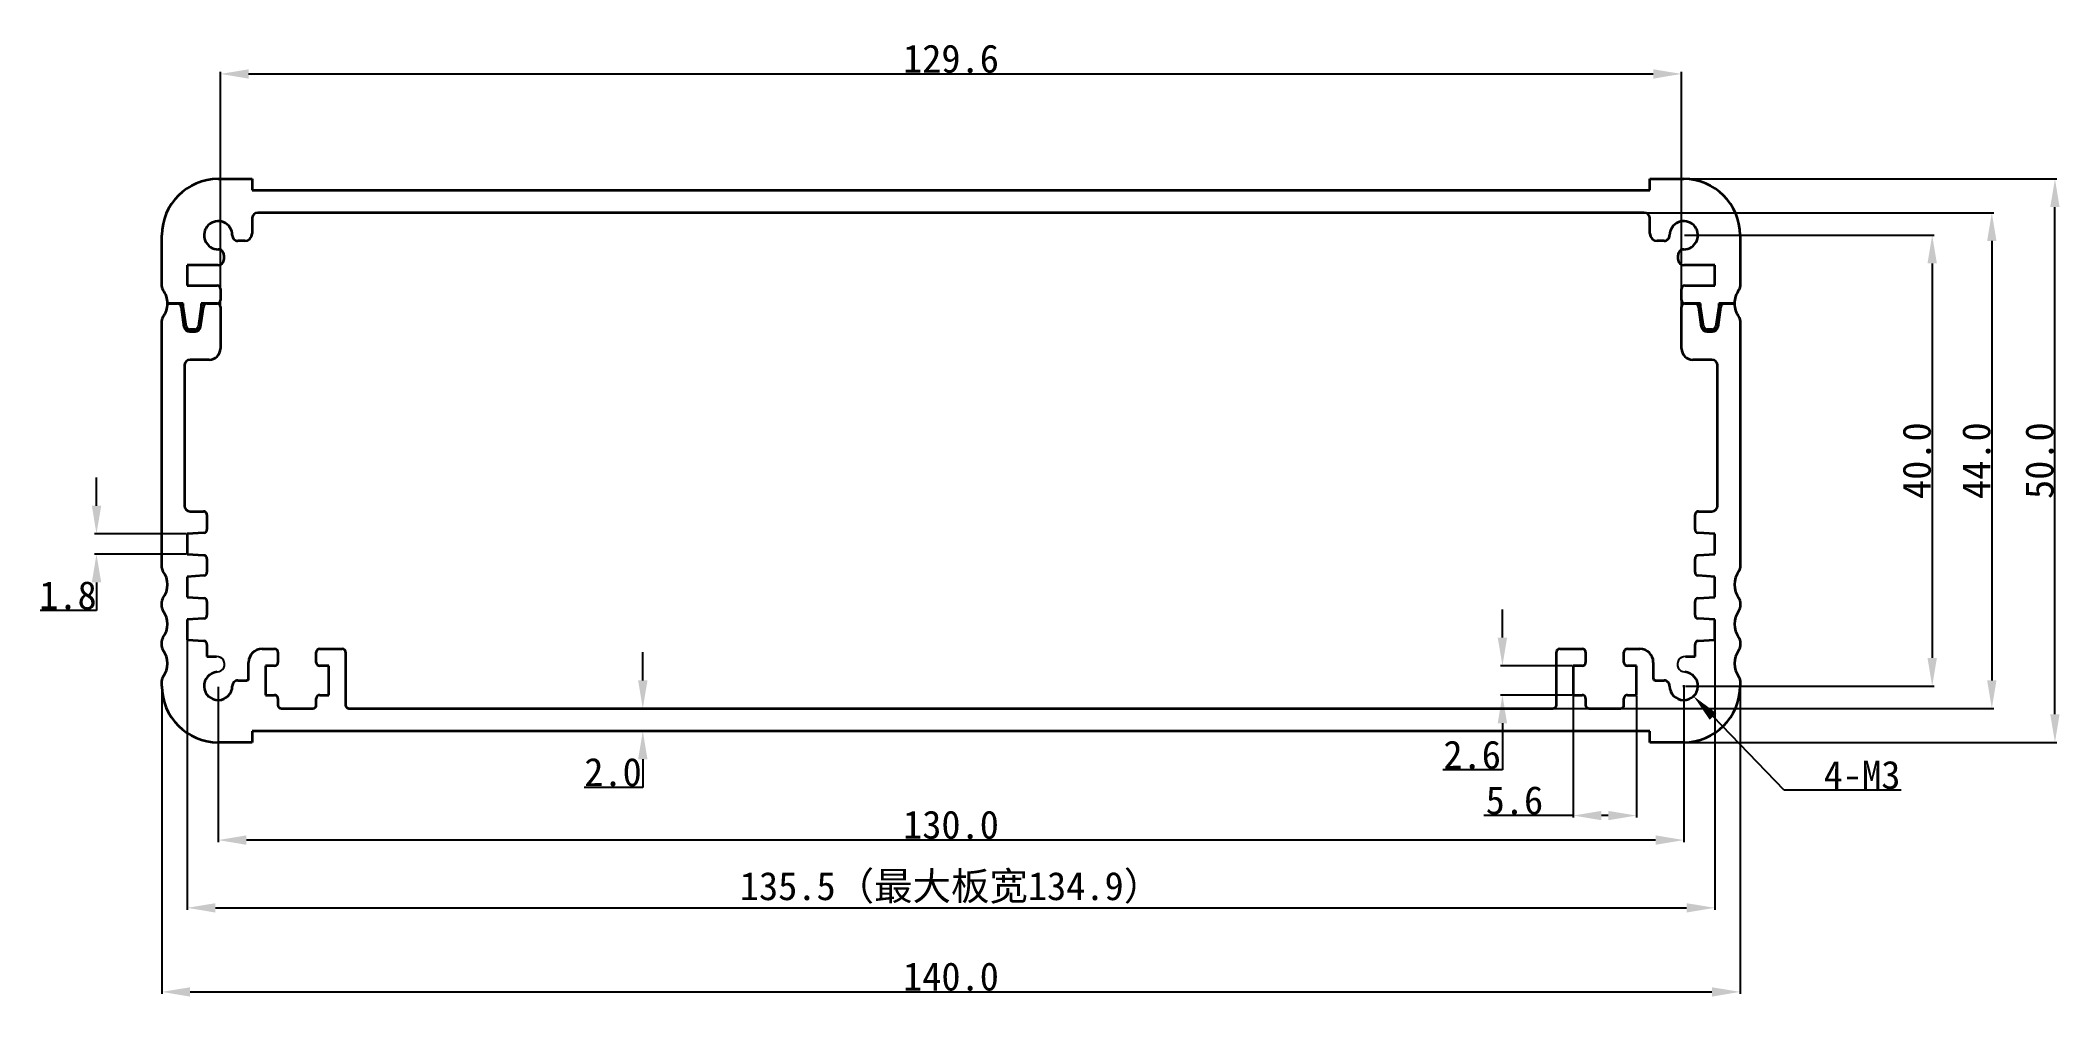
# Model space of a CAD drawing. Header units: inches. Extents: x -11 to 168, y -23 to 62.
import ezdxf

# ---------------------------------------------------------------- set-up
doc = ezdxf.new("R2010")
doc.units = ezdxf.units.IN
doc.header["$MEASUREMENT"] = 0
doc.layers.add('1', color=30, linetype='Continuous')
doc.layers.add('Visible (ISO)', color=7, linetype='Continuous', lineweight=35)
doc.styles.get("Standard").update_dxf_attribs({"font": 'simhei.ttf'})
doc.dimstyles.get("Standard").update_dxf_attribs({"dimtxt": 2.5, "dimasz": 2.5, "dimexe": 0.18, "dimexo": 0.0625, "dimgap": 0.09, "dimtad": 1, "dimtoh": 1, "dimdec": 1, "dimzin": 0, "dimdsep": 46, "dimtxsty": 'Standard', "dimcen": 0.09, "dimadec": 0, "dimazin": 0, "dimtfac": 1, "dimtdec": 1, "dimtofl": 0, "dimtmove": 0, "dimatfit": 3, "dimfxl": 1, "dimtolj": 1, "dimtzin": 0, "dimarcsym": 0})

# ---------------------------------------------------------------- blocks, each defined once
blk = doc.blocks.new('*D1')
at = {"color": 0, "lineweight": -2}
for p, q in [((0, 4.94), (0, -22.32)), ((140, 4.94), (140, -22.32)), ((2.5, -22.14), (137.5, -22.14))]:
    blk.add_line(p, q, dxfattribs=at)
at = {"color": 0}
for points in [[(2.5, -21.73), (2.5, -22.56), (0, -22.14)], [(137.5, -21.73), (137.5, -22.56), (140, -22.14)]]:
    blk.add_solid(points, dxfattribs=at)
at = {"layer": 'Defpoints', "color": 0}
for p in [(0, 5), (140, 5), (140, -22.14)]:
    blk.add_point(p, dxfattribs=at)
at = {"color": 0, "insert": (70, -20.79), "char_height": 2.5, "attachment_point": 5}
blk.add_mtext('\\A1;140.0', dxfattribs=at)
blk = doc.blocks.new('*D2')
at = {"color": 0, "lineweight": -2}
for p, q in [((133.56, 50), (168.11, 50)), ((167.93, 2.5), (167.93, 47.5)), ((133.56, 0), (168.11, 0))]:
    blk.add_line(p, q, dxfattribs=at)
at = {"color": 0}
for points in [[(167.51, 47.5), (168.34, 47.5), (167.93, 50)], [(167.51, 2.5), (168.34, 2.5), (167.93, 0)]]:
    blk.add_solid(points, dxfattribs=at)
at = {"layer": 'Defpoints', "color": 0}
for p in [(133.5, 50), (167.93, 50), (133.5, 0)]:
    blk.add_point(p, dxfattribs=at)
at = {"color": 0, "insert": (166.57, 25), "char_height": 2.5, "attachment_point": 5, "rotation": 90}
blk.add_mtext('\\A1;50.0', dxfattribs=at)
blk = doc.blocks.new('*D3')
at = {"layer": '1', "color": 0, "lineweight": -2}
for p, q in [((2.25, 9.94), (2.25, -14.86)), ((137.75, 9.94), (137.75, -14.86)), ((4.75, -14.68), (135.25, -14.68))]:
    blk.add_line(p, q, dxfattribs=at)
at = {"layer": '1', "color": 0}
for points in [[(4.75, -14.27), (4.75, -15.1), (2.25, -14.68)], [(135.25, -14.27), (135.25, -15.1), (137.75, -14.68)]]:
    blk.add_solid(points, dxfattribs=at)
at = {"layer": 'Defpoints', "color": 0}
for p in [(2.25, 10), (137.75, 10), (137.75, -14.68)]:
    blk.add_point(p, dxfattribs=at)
at = {"layer": '1', "color": 0, "insert": (70, -12.91), "char_height": 2.5, "attachment_point": 5}
blk.add_mtext('\\A1;135.5（最大板宽134.9）', dxfattribs=at)
blk = doc.blocks.new('*D4')
at = {"color": 0, "lineweight": -2}
for p, q in [((5.2, 36.86), (5.2, 59.5)), ((7.7, 59.32), (132.3, 59.32)), ((134.8, 36.86), (134.8, 59.5))]:
    blk.add_line(p, q, dxfattribs=at)
at = {"color": 0}
for points in [[(7.7, 59.73), (7.7, 58.9), (5.2, 59.32)], [(132.3, 59.73), (132.3, 58.9), (134.8, 59.32)]]:
    blk.add_solid(points, dxfattribs=at)
at = {"layer": 'Defpoints', "color": 0}
for p in [(134.8, 59.32), (5.2, 36.8), (134.8, 36.8)]:
    blk.add_point(p, dxfattribs=at)
at = {"color": 0, "insert": (70, 60.66), "char_height": 2.5, "attachment_point": 5}
blk.add_mtext('\\A1;129.6', dxfattribs=at)
blk = doc.blocks.new('*D5')
at = {"color": 0, "lineweight": -2}
for p, q in [((107.94, 47), (162.51, 47)), ((162.33, 44.5), (162.33, 5.5)), ((103.83, 3), (162.51, 3))]:
    blk.add_line(p, q, dxfattribs=at)
at = {"color": 0}
for points in [[(161.91, 44.5), (162.74, 44.5), (162.33, 47)], [(161.91, 5.5), (162.74, 5.5), (162.33, 3)]]:
    blk.add_solid(points, dxfattribs=at)
at = {"layer": 'Defpoints', "color": 0}
for p in [(107.88, 47), (103.77, 3), (162.33, 3)]:
    blk.add_point(p, dxfattribs=at)
at = {"color": 0, "insert": (160.97, 25), "char_height": 2.5, "attachment_point": 5, "rotation": 90}
blk.add_mtext('\\A1;44.0', dxfattribs=at)
blk = doc.blocks.new('*D6')
at = {"color": 0, "lineweight": -2}
for p, q in [((-5.8, 21), (-5.8, 23.5)), ((2.19, 18.5), (-5.98, 18.5)), ((2.19, 16.7), (-5.98, 16.7)), ((-5.8, 14.2), (-5.8, 11.7)), ((-5.8, 11.7), (-10.78, 11.7))]:
    blk.add_line(p, q, dxfattribs=at)
at = {"color": 0}
for points in [[(-6.21, 21), (-5.38, 21), (-5.8, 18.5)], [(-6.21, 14.2), (-5.38, 14.2), (-5.8, 16.7)]]:
    blk.add_solid(points, dxfattribs=at)
at = {"layer": 'Defpoints', "color": 0}
for p in [(2.25, 18.5), (-5.8, 16.7), (2.25, 16.7)]:
    blk.add_point(p, dxfattribs=at)
at = {"color": 0, "insert": (-8.33, 13.04), "char_height": 2.5, "attachment_point": 5}
blk.add_mtext('\\A1;1.8', dxfattribs=at)
blk = doc.blocks.new('*D7')
at = {"color": 0, "lineweight": -2}
for p, q in [((134.91, 5), (135.09, 5)), ((135, 4.91), (135, 5.09)), ((143.91, -4.24), (137.6, 2.3)), ((154.3, -4.24), (143.91, -4.24))]:
    blk.add_line(p, q, dxfattribs=at)
at = {"color": 0}
blk.add_solid([(137.9, 2.59), (137.3, 2.01), (135.87, 4.1)], dxfattribs=at)
at = {"layer": 'Defpoints', "color": 0}
for p in [(135, 5), (135.87, 4.1)]:
    blk.add_point(p, dxfattribs=at)
at = {"color": 0, "insert": (150.82, -2.9), "char_height": 2.5, "attachment_point": 5}
blk.add_mtext('\\A1;4-M3', dxfattribs=at)
blk = doc.blocks.new('*D8')
at = {"color": 0, "lineweight": -2}
for p, q in [((118.92, 9.3), (118.92, 11.8)), ((125.14, 6.8), (118.74, 6.8)), ((125.14, 4.2), (118.74, 4.2)), ((118.92, 1.7), (118.92, -2.45)), ((118.92, -2.45), (113.63, -2.45))]:
    blk.add_line(p, q, dxfattribs=at)
at = {"color": 0}
for points in [[(118.5, 9.3), (119.33, 9.3), (118.92, 6.8)], [(118.5, 1.7), (119.33, 1.7), (118.92, 4.2)]]:
    blk.add_solid(points, dxfattribs=at)
at = {"layer": 'Defpoints', "color": 0}
for p in [(125.2, 6.8), (118.92, 4.2), (125.2, 4.2)]:
    blk.add_point(p, dxfattribs=at)
at = {"color": 0, "insert": (116.23, -1.11), "char_height": 2.5, "attachment_point": 5}
blk.add_mtext('\\A1;2.6', dxfattribs=at)
blk = doc.blocks.new('*D9')
at = {"color": 0, "lineweight": -2}
for p, q in [((125.2, 4.14), (125.2, -6.67)), ((130.8, 4.14), (130.8, -6.67)), ((125.2, -6.49), (117.27, -6.49)), ((128.3, -6.49), (127.7, -6.49))]:
    blk.add_line(p, q, dxfattribs=at)
at = {"color": 0}
for points in [[(127.7, -6.08), (127.7, -6.91), (125.2, -6.49)], [(128.3, -6.08), (128.3, -6.91), (130.8, -6.49)]]:
    blk.add_solid(points, dxfattribs=at)
at = {"layer": 'Defpoints', "color": 0}
for p in [(125.2, 4.2), (130.8, 4.2), (130.8, -6.49)]:
    blk.add_point(p, dxfattribs=at)
at = {"color": 0, "insert": (119.98, -5.15), "char_height": 2.5, "attachment_point": 5}
blk.add_mtext('\\A1;5.6', dxfattribs=at)
blk = doc.blocks.new('*D10')
at = {"color": 0, "lineweight": -2}
for p, q in [((135.06, 45), (157.22, 45)), ((157.04, 42.5), (157.04, 7.5)), ((135.15, 5), (157.22, 5))]:
    blk.add_line(p, q, dxfattribs=at)
at = {"color": 0}
for points in [[(156.62, 42.5), (157.46, 42.5), (157.04, 45)], [(156.62, 7.5), (157.46, 7.5), (157.04, 5)]]:
    blk.add_solid(points, dxfattribs=at)
at = {"layer": 'Defpoints', "color": 0}
for p in [(135, 45), (135.09, 5), (157.04, 5)]:
    blk.add_point(p, dxfattribs=at)
at = {"color": 0, "insert": (155.68, 25), "char_height": 2.5, "attachment_point": 5, "rotation": 90}
blk.add_mtext('\\A1;40.0', dxfattribs=at)
blk = doc.blocks.new('*D11')
at = {"color": 0, "lineweight": -2}
for p, q in [((5, 4.94), (5, -8.85)), ((135, 4.94), (135, -8.85)), ((132.5, -8.67), (7.5, -8.67))]:
    blk.add_line(p, q, dxfattribs=at)
at = {"color": 0}
for points in [[(7.5, -8.25), (7.5, -9.09), (5, -8.67)], [(132.5, -8.25), (132.5, -9.09), (135, -8.67)]]:
    blk.add_solid(points, dxfattribs=at)
at = {"layer": 'Defpoints', "color": 0}
for p in [(5, 5), (135, 5), (5, -8.67)]:
    blk.add_point(p, dxfattribs=at)
at = {"color": 0, "insert": (70, -7.32), "char_height": 2.5, "attachment_point": 5}
blk.add_mtext('\\A1;130.0', dxfattribs=at)
blk = doc.blocks.new('*D12')
at = {"color": 0, "lineweight": -2}
for p, q in [((42.66, 5.5), (42.66, 8)), ((42.72, 3), (42.84, 3)), ((42.6, 1), (42.48, 1)), ((42.66, -1.5), (42.66, -4)), ((42.66, -4), (37.46, -4))]:
    blk.add_line(p, q, dxfattribs=at)
at = {"color": 0}
for points in [[(42.25, 5.5), (43.08, 5.5), (42.66, 3)], [(42.25, -1.5), (43.08, -1.5), (42.66, 1)]]:
    blk.add_solid(points, dxfattribs=at)
at = {"layer": 'Defpoints', "color": 0}
for p in [(42.66, 3), (42.66, 1), (42.66, 1)]:
    blk.add_point(p, dxfattribs=at)
at = {"color": 0, "insert": (40.02, -2.65), "char_height": 2.5, "attachment_point": 5}
blk.add_mtext('\\A1;2.0', dxfattribs=at)

msp = doc.modelspace()

# ---------------------------------------------------------------- linework, layer by layer
for centre, start, end in [((4.88, 6.93), 272.2612, 92.2612), ((135.12, 6.93), 87.7388, 267.7388)]:
    msp.add_arc(centre, 0.682, start, end)
at = {"layer": 'Visible (ISO)'}
for p, q in [((5, 50), (8, 50)), ((8, 50), (8, 49)), ((8, 49), (132, 49)), ((132, 49), (132, 50)), ((132, 50), (135, 50)), ((131.5, 47), (8.5, 47)), ((0, 40.45), (0, 45)), ((8, 46.5), (8, 45.15)), ((132, 45.15), (132, 46.5)), ((140, 45), (140, 40.45)), ((5.5, 43.25), (5.5, 42.85)), ((7.35, 44.5), (6.75, 44.5)), ((133.25, 44.5), (132.65, 44.5)), ((134.5, 42.85), (134.5, 43.25)), ((5, 42.35), (2.25, 42.35)), ((2.25, 42.35), (2.25, 40.55)), ((137.75, 42.35), (135, 42.35)), ((137.75, 40.55), (137.75, 42.35)), ((2.25, 40.55), (4.9, 40.55)), ((5.2, 40.25), (5.2, 39.25)), ((134.8, 39.25), (134.8, 40.25)), ((135.1, 40.55), (137.75, 40.55)), ((1.9, 38.95), (0.5, 38.95)), ((0.5, 38.95), (1.4, 38.95)), ((1.7, 38.65), (1.7, 38.64)), ((1.7, 38.64), (1.96, 36.88)), ((1.9, 38.65), (1.9, 38.95)), ((2.16, 36.91), (1.9, 38.65)), ((3.5, 38.65), (3.24, 36.91)), ((3.44, 36.88), (3.7, 38.64)), ((4.9, 38.95), (3.5, 38.95)), ((3.5, 38.95), (3.5, 38.65)), ((3.7, 38.64), (3.7, 38.65)), ((4, 38.95), (4.9, 38.95)), ((5.2, 38.65), (5.2, 34.95)), ((134.8, 34.95), (134.8, 38.65)), ((136.5, 38.95), (135.1, 38.95)), ((135.1, 38.95), (136, 38.95)), ((136.3, 38.65), (136.3, 38.64)), ((136.3, 38.64), (136.56, 36.88)), ((136.5, 38.65), (136.5, 38.95)), ((136.76, 36.91), (136.5, 38.65)), ((138.1, 38.65), (137.84, 36.91)), ((138.04, 36.88), (138.3, 38.64)), ((139.5, 38.95), (138.1, 38.95)), ((138.1, 38.95), (138.1, 38.65)), ((138.3, 38.64), (138.3, 38.65)), ((138.6, 38.95), (139.5, 38.95)), ((0, 15.5), (0, 37.45)), ((2.94, 36.65), (2.46, 36.65)), ((2.46, 36.45), (2.94, 36.45)), ((137.54, 36.65), (137.06, 36.65)), ((137.06, 36.45), (137.54, 36.45)), ((140, 37.45), (140, 15.5)), ((2, 33.45), (2, 21)), ((4.2, 33.95), (2.5, 33.95)), ((137.5, 33.95), (135.8, 33.95)), ((138, 21), (138, 33.45)), ((2.5, 20.5), (3.7, 20.5)), ((4, 20.2), (4, 18.9)), ((136, 18.9), (136, 20.2)), ((136.3, 20.5), (137.5, 20.5)), ((3.72, 18.6), (2.25, 18.5)), ((2.25, 18.5), (2.25, 16.7)), ((137.75, 18.5), (136.28, 18.6)), ((137.75, 16.7), (137.75, 18.5)), ((2.25, 16.7), (3.72, 16.6)), ((4, 16.3), (4, 15.1)), ((136, 15.1), (136, 16.3)), ((136.28, 16.6), (137.75, 16.7)), ((3.72, 14.8), (2.25, 14.7)), ((2.25, 14.7), (2.25, 12.9)), ((137.75, 14.7), (136.28, 14.8)), ((137.75, 12.9), (137.75, 14.7)), ((2.25, 12.9), (3.72, 12.8)), ((136.28, 12.8), (137.75, 12.9)), ((0, 12), (0, 12.5)), ((3.72, 11), (2.25, 10.9)), ((2.25, 10.9), (2.25, 9.1)), ((4, 12.5), (4, 11.3)), ((136, 11.3), (136, 12.5)), ((137.75, 10.9), (136.28, 11)), ((137.75, 9.1), (137.75, 10.9)), ((140, 12.5), (140, 12)), ((0, 8.5), (0, 9)), ((2.25, 9.1), (3.72, 9)), ((136.28, 9), (137.75, 9.1)), ((140, 9), (140, 8.5)), ((4, 8.7), (4, 7.61)), ((4, 7.61), (4.85, 7.61)), ((8.9, 8.3), (10, 8.3)), ((10.3, 8), (10.3, 7.1)), ((13.7, 7.1), (13.7, 8)), ((14, 8.3), (16, 8.3)), ((16.3, 8), (16.3, 3.3)), ((123.7, 3.3), (123.7, 8)), ((124, 8.3), (126, 8.3)), ((126.3, 8), (126.3, 7.1)), ((129.7, 7.1), (129.7, 8)), ((130, 8.3), (131.1, 8.3)), ((135.15, 7.61), (136, 7.61)), ((136, 7.61), (136, 8.7)), ((0, 5), (0, 5.5)), ((6.75, 5.5), (7.5, 5.5)), ((7.7, 5.7), (7.7, 7.1)), ((10, 6.8), (9.2, 6.8)), ((9.2, 6.8), (9.2, 4.2)), ((14.8, 6.8), (14, 6.8)), ((14.8, 4.2), (14.8, 6.8)), ((126, 6.8), (125.2, 6.8)), ((125.2, 6.8), (125.2, 4.2)), ((130.8, 6.8), (130, 6.8)), ((130.8, 4.2), (130.8, 6.8)), ((132.3, 7.1), (132.3, 5.7)), ((132.5, 5.5), (133.25, 5.5)), ((140, 5.5), (140, 5)), ((9.2, 4.2), (10, 4.2)), ((10.3, 3.9), (10.3, 3.3)), ((13.7, 3.3), (13.7, 3.9)), ((14, 4.2), (14.8, 4.2)), ((125.2, 4.2), (126, 4.2)), ((126.3, 3.9), (126.3, 3.3)), ((129.7, 3.3), (129.7, 3.9)), ((130, 4.2), (130.8, 4.2)), ((10.6, 3), (13.4, 3)), ((16.6, 3), (123.4, 3)), ((126.6, 3), (129.4, 3)), ((8, 0), (5, 0)), ((132, 1), (8, 1)), ((8, 1), (8, 0)), ((132, 0), (132, 1)), ((135, 0), (132, 0))]:
    msp.add_line(p, q, dxfattribs=at)
for centre, radius, start, end in [((5, 45), 5, 90, 180), ((135, 45), 5, 360, 90), ((8.5, 46.5), 0.5, 90, 180), ((131.5, 46.5), 0.5, 0, 90), ((5, 45), 1.25, 359.9313, 270.0687), ((6.75, 45), 0.5, 179.9313, 270), ((7.35, 45.15), 0.65, 270, 360), ((132.65, 45.15), 0.65, 180, 270), ((133.25, 45), 0.5, 270, 0.0687), ((135, 45), 1.25, 269.9313, 180.0687), ((5, 43.25), 0.5, 0, 90.0687), ((135, 43.25), 0.5, 89.9313, 180), ((5, 42.85), 0.5, 270, 0), ((135, 42.85), 0.5, 180, 270), ((0.5, 40.45), 0.5, 180, 216.8699), ((-1.5, 38.95), 2, 0, 36.8699), ((4.9, 40.25), 0.3, 0, 90), ((135.1, 40.25), 0.3, 90, 180), ((141.5, 38.95), 2, 143.1301, 180), ((139.5, 40.45), 0.5, 323.1301, 0), ((0.5, 37.45), 0.5, 143.1301, 180), ((-1.5, 38.95), 2, 323.1301, 0), ((1.4, 38.65), 0.3, 360, 90), ((4, 38.65), 0.3, 90, 180), ((4.9, 39.25), 0.3, 270, 360), ((4.9, 38.65), 0.3, 0, 90), ((135.1, 39.25), 0.3, 180, 270), ((135.1, 38.65), 0.3, 90, 180), ((136, 38.65), 0.3, 360, 90), ((138.6, 38.65), 0.3, 90, 180), ((141.5, 38.95), 2, 180, 216.8699), ((139.5, 37.45), 0.5, 0, 36.8699), ((2.46, 36.95), 0.5, 188.5308, 270), ((2.46, 36.95), 0.3, 188.5308, 270), ((2.94, 36.95), 0.3, 270, 351.4692), ((2.94, 36.95), 0.5, 270, 351.4692), ((137.06, 36.95), 0.5, 188.5308, 270), ((137.06, 36.95), 0.3, 188.5308, 270), ((137.54, 36.95), 0.3, 270, 351.4692), ((137.54, 36.95), 0.5, 270, 351.4692), ((4.2, 34.95), 1, 270, 0), ((135.8, 34.95), 1, 180, 270), ((2.5, 33.45), 0.5, 90, 180), ((137.5, 33.45), 0.5, 0, 90), ((2.5, 21), 0.5, 180, 270), ((3.7, 20.2), 0.3, 0, 90), ((136.3, 20.2), 0.3, 90, 180), ((137.5, 21), 0.5, 270, 360), ((3.7, 18.9), 0.3, 273.8966, 360), ((136.3, 18.9), 0.3, 180, 266.1034), ((3.7, 16.3), 0.3, 360, 86), ((136.3, 16.3), 0.3, 94, 180), ((0.5, 15.5), 0.5, 180, 216.8699), ((-1.5, 14), 2, 323.1301, 36.8699), ((3.7, 15.1), 0.3, 273.8966, 360), ((136.3, 15.1), 0.3, 180, 266.1034), ((141.5, 14), 2, 143.1301, 216.8699), ((139.5, 15.5), 0.5, 323.1301, 360), ((0.5, 12.5), 0.5, 143.1301, 180), ((3.7, 12.5), 0.3, 0, 86), ((136.3, 12.5), 0.3, 94, 180), ((139.5, 12.5), 0.5, 0, 36.8699), ((0.5, 12), 0.5, 180, 216.8699), ((-1.5, 10.5), 2, 323.1301, 36.8699), ((3.7, 11.3), 0.3, 274, 0), ((136.3, 11.3), 0.3, 180, 266), ((141.5, 10.5), 2, 143.1301, 216.8699), ((139.5, 12), 0.5, 323.1301, 360), ((0.5, 9), 0.5, 143.1301, 180), ((3.7, 8.7), 0.3, 360, 86), ((136.3, 8.7), 0.3, 94, 180), ((139.5, 9), 0.5, 0, 36.8699), ((0.5, 8.5), 0.5, 180, 216.8699), ((-1.5, 7), 2, 323.1301, 36.8699), ((8.9, 7.1), 1.2, 90, 180), ((10, 8), 0.3, 0, 90), ((14, 8), 0.3, 90, 180), ((16, 8), 0.3, 0, 90), ((124, 8), 0.3, 90, 180), ((126, 8), 0.3, 0, 90), ((130, 8), 0.3, 90, 180), ((131.1, 7.1), 1.2, 0, 90), ((141.5, 7), 2, 143.1301, 216.8699), ((139.5, 8.5), 0.5, 323.1301, 0), ((0.5, 5.5), 0.5, 143.1301, 180), ((5, 5), 1.25, 94.3167, 0.0687), ((6.75, 5), 0.5, 90, 180.0687), ((7.5, 5.7), 0.2, 270, 0), ((10, 7.1), 0.3, 270, 360), ((14, 7.1), 0.3, 180, 270), ((126, 7.1), 0.3, 270, 0), ((130, 7.1), 0.3, 180, 270), ((132.5, 5.7), 0.2, 180, 270), ((133.25, 5), 0.5, 359.9313, 90), ((135, 5), 1.25, 179.9313, 85.6833), ((139.5, 5.5), 0.5, 0, 36.8699), ((5, 5), 5, 180, 270), ((10, 3.9), 0.3, 360, 90), ((14, 3.9), 0.3, 90, 180), ((126, 3.9), 0.3, 0, 90), ((130, 3.9), 0.3, 90, 180), ((135, 5), 5, 270, 360), ((10.6, 3.3), 0.3, 180, 270), ((13.4, 3.3), 0.3, 270, 0), ((16.6, 3.3), 0.3, 180, 270), ((123.4, 3.3), 0.3, 270, 360), ((126.6, 3.3), 0.3, 180, 270), ((129.4, 3.3), 0.3, 270, 360)]:
    msp.add_arc(centre, radius, start, end, dxfattribs=at)

# ---------------------------------------------------------------- dimensions: what is measured, and where the dimension line sits
for base, p1, p2, picture, middle in [((134.8, 59.32), (5.2, 36.8), (134.8, 36.8), '*D4', (70, 59.32)), ((140, -22.14), (0, 5), (140, 5), '*D1', (70, -22.14)), ((130.8, -6.49), (125.2, 4.2), (130.8, 4.2), '*D9', (119.98, -6.49))]:
    dim = msp.add_linear_dim(base=base, p1=p1, p2=p2, dimstyle='Standard')
    dim.commit()
    dim.dimension.update_dxf_attribs({"geometry": picture, "text_midpoint": middle, "dimtype": 160})
for base, p1, p2, picture, middle in [((167.93, 50), (133.5, 0), (133.5, 50), '*D2', (167.93, 25)), ((162.33, 3), (107.88, 47), (103.77, 3), '*D5', (162.33, 25)), ((118.92, 4.2), (125.2, 6.8), (125.2, 4.2), '*D8', (116.23, -2.45))]:
    dim = msp.add_linear_dim(base=base, p1=p1, p2=p2, angle=90, dimstyle='Standard')
    dim.commit()
    dim.dimension.update_dxf_attribs({"geometry": picture, "text_midpoint": middle, "dimtype": 160})
for base, p1, p2, picture, middle in [((157.04, 5), (135, 45), (135.09, 5), '*D10', (155.68, 25)), ((-5.8, 16.7), (2.25, 18.5), (2.25, 16.7), '*D6', (-8.33, 13.04)), ((42.66, 1), (42.66, 3), (42.66, 1), '*D12', (40.02, -2.65))]:
    dim = msp.add_linear_dim(base=base, p1=p1, p2=p2, angle=90, dimstyle='Standard')
    dim.commit()
    dim.dimension.update_dxf_attribs({"geometry": picture, "text_midpoint": middle})
dim = msp.add_linear_dim(base=(5, -8.67), p1=(135, 5), p2=(5, 5), dimstyle='Standard')
dim.commit()
dim.dimension.update_dxf_attribs({"geometry": '*D11', "text_midpoint": (70, -7.32)})
dim = msp.add_radius_dim(center=(135, 5), mpoint=(135.87, 4.1), text='4-M3', dimstyle='Standard')
dim.commit()
dim.dimension.update_dxf_attribs({"geometry": '*D7', "text_midpoint": (150.82, -4.24), "dimtype": 164})
at = {"layer": '1'}
dim = msp.add_linear_dim(base=(137.75, -14.68), p1=(2.25, 10), p2=(137.75, 10), text='<>（最大板宽134.9）', dimstyle='Standard', dxfattribs=at)
dim.commit()
dim.dimension.update_dxf_attribs({"geometry": '*D3', "text_midpoint": (70, -14.68), "dimtype": 160})

doc.saveas('drawing.dxf')
